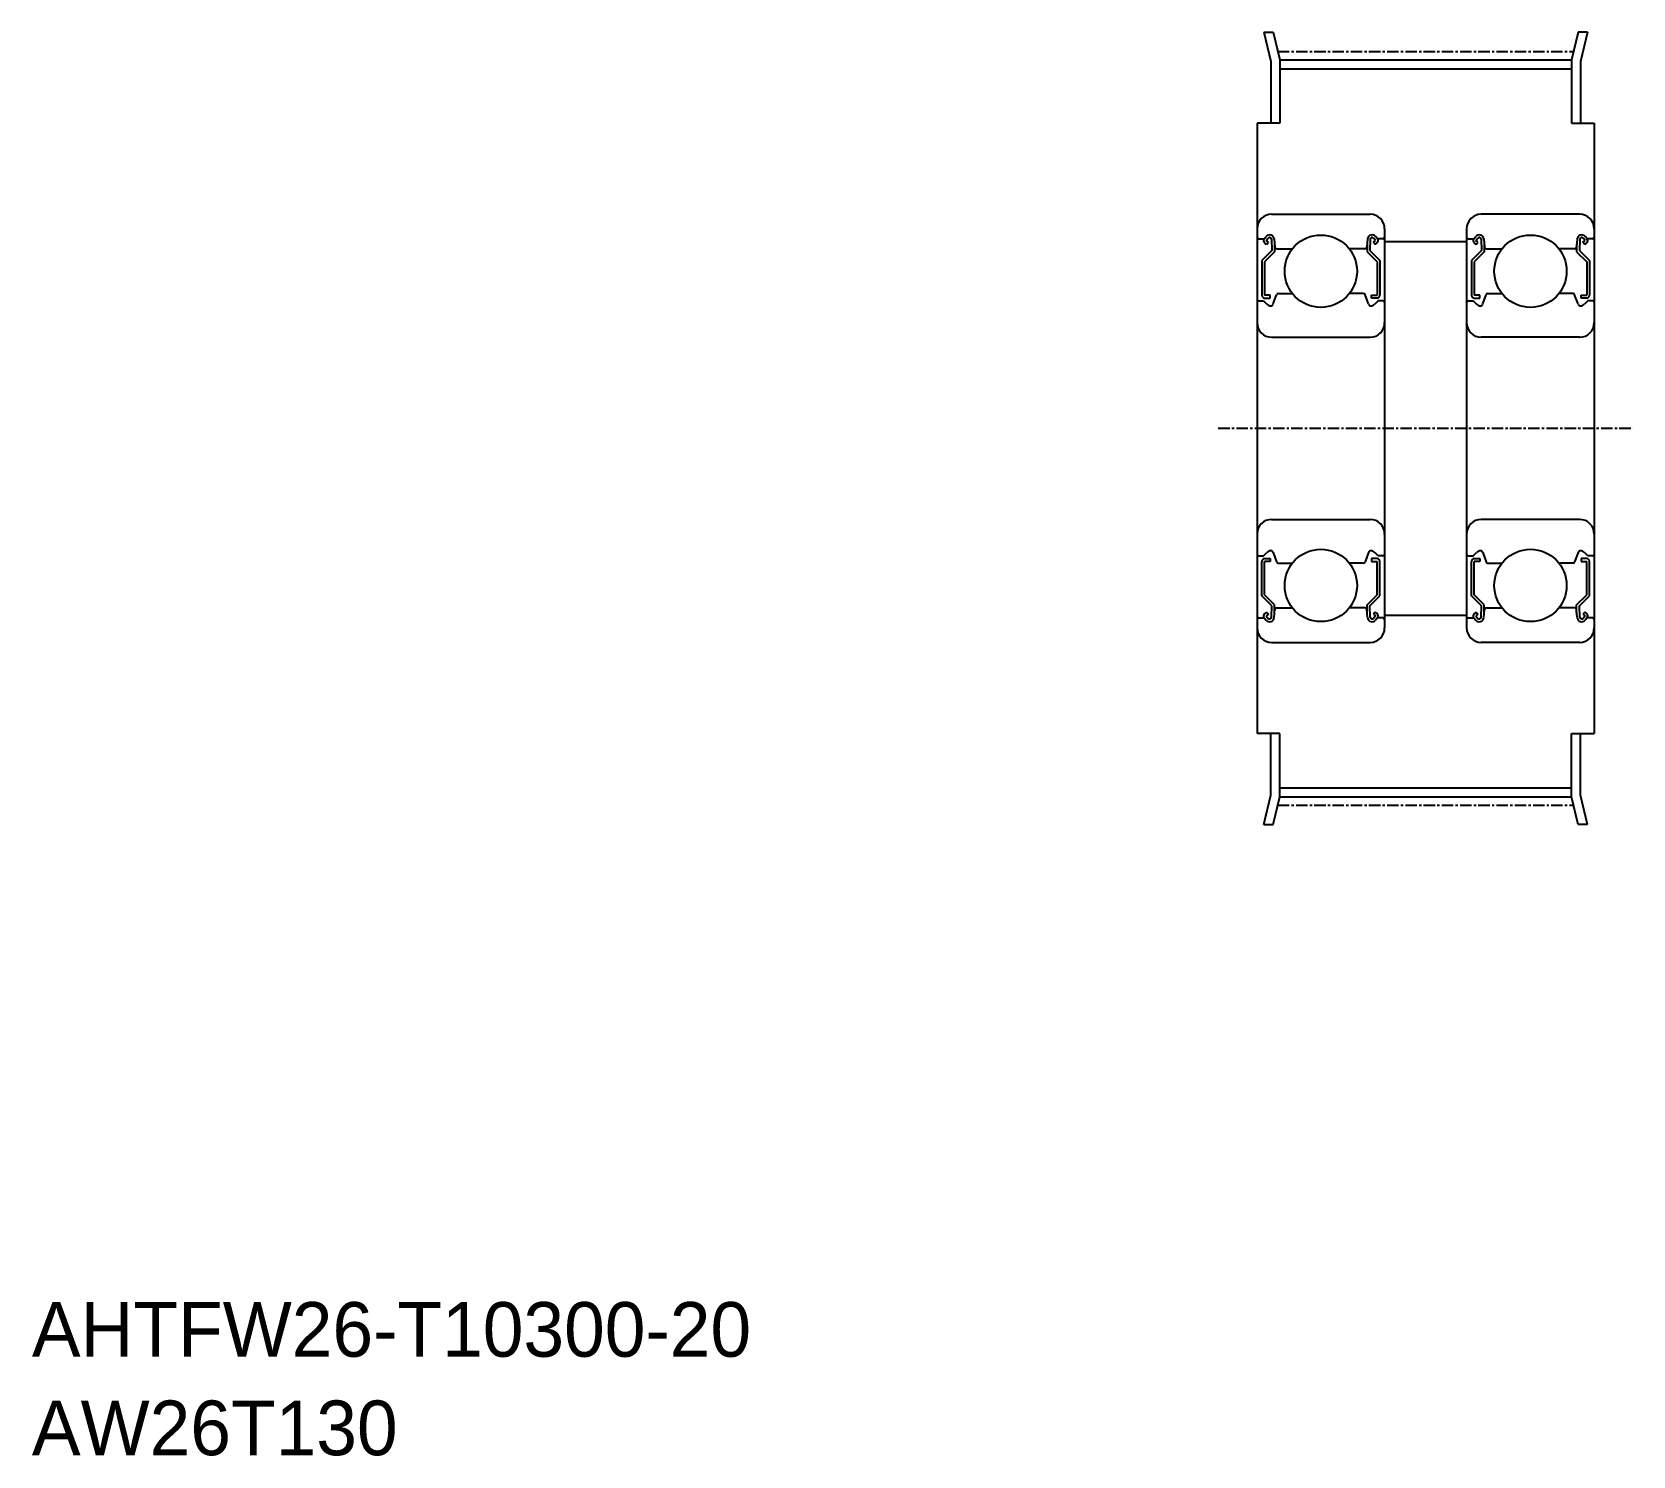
# Model space of a CAD drawing. Extents: x -286 to -110, y -61 to 95.
import ezdxf

# ---------------------------------------------------------------- set-up
doc = ezdxf.new("R2010")
doc.units = 0
doc.linetypes.add('CENTER', pattern=[2, 1.25, -0.25, 0.25, -0.25])
doc.layers.get('0').update_dxf_attribs({"linetype": 'CONTINUOUS'})
doc.layers.add('CENTER', color=1, linetype='CENTER')

msp = doc.modelspace()

# ---------------------------------------------------------------- linework, layer by layer
for p, q in [((-150.8, 95.41), (-150.05, 92.19)), ((-150.8, 95.41), (-149.77, 95.41)), ((-149.77, 95.41), (-149.05, 92.37)), ((-116.33, 95.41), (-117.05, 92.37)), ((-115.3, 95.41), (-116.33, 95.41)), ((-115.3, 95.41), (-116.05, 92.19)), ((-150.05, 92.19), (-150.05, 85.41)), ((-149.05, 92.37), (-149.05, 85.41)), ((-149.05, 92.36), (-117.05, 92.36)), ((-149.05, 91.37), (-117.05, 91.37)), ((-117.05, 92.37), (-117.05, 85.41)), ((-116.05, 92.19), (-116.05, 85.41)), ((-149.05, 85.41), (-151.55, 85.41)), ((-151.55, 85.41), (-151.55, 41.91)), ((-151.55, 85.41), (-151.55, 40.91)), ((-117.05, 85.41), (-114.55, 85.41)), ((-114.55, 85.41), (-114.55, 41.91)), ((-114.55, 85.41), (-114.55, 40.91)), ((-151.55, 73.81), (-151.55, 30.01)), ((-149.95, 75.41), (-139.15, 75.41)), ((-137.55, 73.81), (-137.55, 30.01)), ((-128.55, 73.81), (-128.55, 30.01)), ((-116.15, 75.41), (-126.95, 75.41)), ((-114.55, 73.81), (-114.55, 30.01)), ((-151.35, 72.71), (-150.77, 72.71)), ((-150.77, 72.71), (-150.55, 72.98)), ((-150.5, 72.1), (-150.73, 72.29)), ((-150.54, 72.52), (-150.32, 72.78)), ((-150.31, 72.33), (-150.54, 72.52)), ((-150.5, 72.1), (-150.31, 72.33)), ((-149.97, 72.66), (-149.92, 71.42)), ((-149.67, 72.7), (-149.59, 71.8)), ((-149.62, 72.14), (-149.62, 71.29)), ((-139.43, 72.7), (-139.51, 71.8)), ((-139.48, 72.14), (-139.48, 71.29)), ((-139.13, 72.66), (-139.18, 71.42)), ((-138.79, 72.33), (-138.56, 72.52)), ((-138.6, 72.1), (-138.79, 72.33)), ((-138.56, 72.52), (-138.78, 72.78)), ((-138.6, 72.1), (-138.37, 72.29)), ((-138.33, 72.71), (-138.55, 72.98)), ((-137.75, 72.71), (-138.33, 72.71)), ((-137.55, 72.41), (-128.55, 72.41)), ((-128.35, 72.71), (-127.77, 72.71)), ((-127.77, 72.71), (-127.55, 72.98)), ((-127.5, 72.1), (-127.73, 72.29)), ((-127.54, 72.52), (-127.32, 72.78)), ((-127.31, 72.33), (-127.54, 72.52)), ((-127.5, 72.1), (-127.31, 72.33)), ((-126.97, 72.66), (-126.92, 71.42)), ((-126.67, 72.7), (-126.59, 71.8)), ((-126.62, 72.14), (-126.62, 71.29)), ((-116.43, 72.7), (-116.51, 71.8)), ((-116.48, 72.14), (-116.48, 71.29)), ((-116.13, 72.66), (-116.18, 71.42)), ((-115.79, 72.33), (-115.56, 72.52)), ((-115.6, 72.1), (-115.79, 72.33)), ((-115.56, 72.52), (-115.78, 72.78)), ((-115.6, 72.1), (-115.37, 72.29)), ((-115.33, 72.71), (-115.55, 72.98)), ((-114.75, 72.71), (-115.33, 72.71)), ((-149.92, 71.42), (-151.02, 70.32)), ((-151.02, 70.32), (-151.02, 66.51)), ((-149.62, 71.29), (-150.72, 70.19)), ((-149.39, 71.61), (-147.67, 71.61)), ((-139.71, 71.61), (-141.43, 71.61)), ((-139.48, 71.29), (-138.38, 70.19)), ((-139.18, 71.42), (-138.08, 70.32)), ((-138.08, 70.32), (-138.08, 66.51)), ((-126.92, 71.42), (-128.02, 70.32)), ((-128.02, 70.32), (-128.02, 66.51)), ((-126.62, 71.29), (-127.72, 70.19)), ((-126.39, 71.61), (-124.67, 71.61)), ((-116.71, 71.61), (-118.43, 71.61)), ((-116.48, 71.29), (-115.38, 70.19)), ((-116.18, 71.42), (-115.08, 70.32)), ((-115.08, 70.32), (-115.08, 66.51)), ((-150.72, 70.19), (-150.72, 66.51)), ((-138.38, 70.19), (-138.38, 66.51)), ((-127.72, 70.19), (-127.72, 66.51)), ((-115.38, 70.19), (-115.38, 66.51)), ((-151.55, 66.91), (-151.55, 18.41)), ((-114.55, 66.91), (-114.55, 26.91)), ((-114.55, 66.91), (-114.55, 18.41)), ((-151.35, 65.91), (-150.85, 65.91)), ((-150.85, 65.91), (-150.48, 65.54)), ((-150.1, 66.51), (-150.72, 66.51)), ((-150.72, 66.21), (-150.1, 66.21)), ((-150.1, 66.21), (-150.1, 66.51)), ((-149.77, 65.56), (-149.4, 66.58)), ((-149.21, 66.71), (-147.67, 66.71)), ((-139.89, 66.71), (-141.43, 66.71)), ((-139.33, 65.56), (-139.7, 66.58)), ((-139, 66.21), (-139, 66.51)), ((-139, 66.51), (-138.38, 66.51)), ((-138.38, 66.21), (-139, 66.21)), ((-138.25, 65.91), (-138.62, 65.54)), ((-137.75, 65.91), (-138.25, 65.91)), ((-128.35, 65.91), (-127.85, 65.91)), ((-127.85, 65.91), (-127.48, 65.54)), ((-127.1, 66.51), (-127.72, 66.51)), ((-127.72, 66.21), (-127.1, 66.21)), ((-127.1, 66.21), (-127.1, 66.51)), ((-126.77, 65.56), (-126.4, 66.58)), ((-126.21, 66.71), (-124.67, 66.71)), ((-116.89, 66.71), (-118.43, 66.71)), ((-116.33, 65.56), (-116.7, 66.58)), ((-116, 66.51), (-115.38, 66.51)), ((-116, 66.21), (-116, 66.51)), ((-115.38, 66.21), (-116, 66.21)), ((-115.25, 65.91), (-115.62, 65.54)), ((-114.75, 65.91), (-115.25, 65.91)), ((-149.95, 61.91), (-139.15, 61.91)), ((-116.15, 61.91), (-126.95, 61.91)), ((-149.95, 41.91), (-139.15, 41.91)), ((-116.15, 41.91), (-126.95, 41.91)), ((-151.35, 37.91), (-150.85, 37.91)), ((-151.02, 33.51), (-151.02, 37.31)), ((-150.85, 37.91), (-150.48, 38.29)), ((-150.72, 37.61), (-150.1, 37.61)), ((-150.72, 33.63), (-150.72, 37.31)), ((-150.1, 37.31), (-150.72, 37.31)), ((-150.1, 37.61), (-150.1, 37.31)), ((-149.77, 38.27), (-149.4, 37.25)), ((-149.21, 37.11), (-147.67, 37.11)), ((-139.89, 37.11), (-141.43, 37.11)), ((-139.33, 38.27), (-139.7, 37.25)), ((-138.38, 37.61), (-139, 37.61)), ((-139, 37.61), (-139, 37.31)), ((-139, 37.31), (-138.38, 37.31)), ((-138.25, 37.91), (-138.62, 38.29)), ((-138.38, 33.63), (-138.38, 37.31)), ((-137.75, 37.91), (-138.25, 37.91)), ((-138.08, 33.51), (-138.08, 37.31)), ((-128.35, 37.91), (-127.85, 37.91)), ((-128.02, 33.51), (-128.02, 37.31)), ((-127.85, 37.91), (-127.48, 38.29)), ((-127.72, 37.61), (-127.1, 37.61)), ((-127.1, 37.31), (-127.72, 37.31)), ((-127.72, 33.63), (-127.72, 37.31)), ((-127.1, 37.61), (-127.1, 37.31)), ((-126.77, 38.27), (-126.4, 37.25)), ((-126.21, 37.11), (-124.67, 37.11)), ((-116.89, 37.11), (-118.43, 37.11)), ((-116.33, 38.27), (-116.7, 37.25)), ((-116, 37.61), (-116, 37.31)), ((-115.38, 37.61), (-116, 37.61)), ((-116, 37.31), (-115.38, 37.31)), ((-115.25, 37.91), (-115.62, 38.29)), ((-115.38, 33.63), (-115.38, 37.31)), ((-114.75, 37.91), (-115.25, 37.91)), ((-115.08, 33.51), (-115.08, 37.31)), ((-149.92, 32.41), (-151.02, 33.51)), ((-149.62, 32.53), (-150.72, 33.63)), ((-139.48, 32.53), (-138.38, 33.63)), ((-139.18, 32.41), (-138.08, 33.51)), ((-126.92, 32.41), (-128.02, 33.51)), ((-126.62, 32.53), (-127.72, 33.63)), ((-116.48, 32.53), (-115.38, 33.63)), ((-116.18, 32.41), (-115.08, 33.51)), ((-150.5, 31.73), (-150.73, 31.54)), ((-150.5, 31.73), (-150.31, 31.5)), ((-149.97, 31.17), (-149.92, 32.41)), ((-149.67, 31.13), (-149.59, 32.03)), ((-149.62, 31.69), (-149.62, 32.53)), ((-149.39, 32.21), (-147.67, 32.21)), ((-139.71, 32.21), (-141.43, 32.21)), ((-139.43, 31.13), (-139.51, 32.03)), ((-139.48, 31.69), (-139.48, 32.53)), ((-139.13, 31.17), (-139.18, 32.41)), ((-138.6, 31.73), (-138.79, 31.5)), ((-138.6, 31.73), (-138.37, 31.54)), ((-127.5, 31.73), (-127.73, 31.54)), ((-127.5, 31.73), (-127.31, 31.5)), ((-126.97, 31.17), (-126.92, 32.41)), ((-126.67, 31.13), (-126.59, 32.03)), ((-126.62, 31.69), (-126.62, 32.53)), ((-126.39, 32.21), (-124.67, 32.21)), ((-116.71, 32.21), (-118.43, 32.21)), ((-116.43, 31.13), (-116.51, 32.03)), ((-116.48, 31.69), (-116.48, 32.53)), ((-116.13, 31.17), (-116.18, 32.41)), ((-115.6, 31.73), (-115.79, 31.5)), ((-115.6, 31.73), (-115.37, 31.54)), ((-151.35, 31.11), (-150.77, 31.11)), ((-150.77, 31.11), (-150.55, 30.85)), ((-150.31, 31.5), (-150.54, 31.31)), ((-150.54, 31.31), (-150.32, 31.05)), ((-138.79, 31.5), (-138.56, 31.31)), ((-138.56, 31.31), (-138.78, 31.05)), ((-138.33, 31.11), (-138.55, 30.85)), ((-137.75, 31.11), (-138.33, 31.11)), ((-137.55, 31.41), (-128.55, 31.41)), ((-128.35, 31.11), (-127.77, 31.11)), ((-127.77, 31.11), (-127.55, 30.85)), ((-127.31, 31.5), (-127.54, 31.31)), ((-127.54, 31.31), (-127.32, 31.05)), ((-115.79, 31.5), (-115.56, 31.31)), ((-115.56, 31.31), (-115.78, 31.05)), ((-115.33, 31.11), (-115.55, 30.85)), ((-114.75, 31.11), (-115.33, 31.11)), ((-149.95, 28.41), (-139.15, 28.41)), ((-147.25, 28.41), (-147.25, 28.41)), ((-144.55, 28.41), (-144.55, 28.41)), ((-116.15, 28.41), (-126.95, 28.41)), ((-121.55, 28.41), (-121.55, 28.41)), ((-118.85, 28.41), (-118.85, 28.41)), ((-149.05, 18.41), (-151.55, 18.41)), ((-150.05, 11.64), (-150.05, 18.41)), ((-149.05, 11.46), (-149.05, 18.41)), ((-117.05, 11.46), (-117.05, 18.41)), ((-117.05, 18.41), (-114.55, 18.41)), ((-116.05, 11.64), (-116.05, 18.41)), ((-149.05, 12.46), (-117.05, 12.46)), ((-150.8, 8.41), (-150.05, 11.64)), ((-149.77, 8.41), (-149.05, 11.46)), ((-149.05, 11.46), (-117.05, 11.46)), ((-116.33, 8.41), (-117.05, 11.46)), ((-115.3, 8.41), (-116.05, 11.64)), ((-150.8, 8.41), (-149.77, 8.41)), ((-115.3, 8.41), (-116.33, 8.41))]:
    msp.add_line(p, q)
for centre in [(-144.55, 69.16), (-121.55, 69.16), (-144.55, 34.66), (-121.55, 34.66)]:
    msp.add_circle(centre, 3.97)
for centre, radius, start, end in [((-149.95, 73.81), 1.6, 90, 180), ((-139.15, 73.81), 1.6, 0, 90), ((-126.95, 73.81), 1.6, 90, 180), ((-116.15, 73.81), 1.6, 0, 90), ((-151.35, 72.91), 0.2, 180, 270), ((-150.54, 72.52), 0.3, 139.9098, 229.9963), ((-150.17, 72.65), 0.5, 4.987, 139.9098), ((-150.17, 72.65), 0.2, 2.3754, 139.9922), ((-138.93, 72.65), 0.5, 40.0902, 175.013), ((-138.93, 72.65), 0.2, 40.0078, 177.6246), ((-138.56, 72.52), 0.3, 310.0037, 40.0902), ((-137.75, 72.91), 0.2, 270, 0), ((-128.35, 72.91), 0.2, 180, 270), ((-127.54, 72.52), 0.3, 139.9098, 229.9963), ((-127.17, 72.65), 0.5, 4.987, 139.9098), ((-127.17, 72.65), 0.2, 2.3754, 139.9922), ((-115.93, 72.65), 0.5, 40.0902, 175.013), ((-115.93, 72.65), 0.2, 40.0078, 177.6246), ((-115.56, 72.52), 0.3, 310.0037, 40.0902), ((-114.75, 72.91), 0.2, 270, 0), ((-149.39, 71.81), 0.2, 184.987, 270), ((-139.71, 71.81), 0.2, 270, 355.013), ((-126.39, 71.81), 0.2, 184.987, 270), ((-116.71, 71.81), 0.2, 270, 355.013), ((-151.35, 65.71), 0.2, 90, 180), ((-150.72, 66.51), 0.3, 180, 270), ((-150.05, 65.96), 0.6, 225, 272.8048), ((-150.05, 65.66), 0.3, 265.5374, 340.0299), ((-149.21, 66.51), 0.2, 90, 160.0299), ((-139.89, 66.51), 0.2, 19.9701, 90), ((-139.05, 65.66), 0.3, 199.9701, 274.4626), ((-139.05, 65.96), 0.6, 267.1952, 315), ((-138.38, 66.51), 0.3, 270, 0), ((-137.75, 65.71), 0.2, 0, 90), ((-128.35, 65.71), 0.2, 90, 180), ((-127.72, 66.51), 0.3, 180, 270), ((-127.05, 65.96), 0.6, 225, 272.8048), ((-127.05, 65.66), 0.3, 265.5374, 340.0299), ((-126.21, 66.51), 0.2, 90, 160.0299), ((-116.89, 66.51), 0.2, 19.9701, 90), ((-116.05, 65.66), 0.3, 199.9701, 274.4626), ((-116.05, 65.96), 0.6, 267.1952, 315), ((-115.38, 66.51), 0.3, 270, 0), ((-114.75, 65.71), 0.2, 0, 90), ((-149.95, 63.51), 1.6, 180, 270), ((-139.15, 63.51), 1.6, 270, 0), ((-126.95, 63.51), 1.6, 180, 270), ((-116.15, 63.51), 1.6, 270, 0), ((-149.95, 40.31), 1.6, 90, 180), ((-139.15, 40.31), 1.6, 0, 90), ((-126.95, 40.31), 1.6, 90, 180), ((-116.15, 40.31), 1.6, 0, 90), ((-151.35, 38.11), 0.2, 180, 270), ((-150.72, 37.31), 0.3, 90, 180), ((-150.05, 37.86), 0.6, 87.1952, 135), ((-150.05, 38.16), 0.3, 19.9701, 94.4626), ((-149.21, 37.31), 0.2, 199.9701, 270), ((-139.89, 37.31), 0.2, 270, 340.0299), ((-139.05, 38.16), 0.3, 85.5374, 160.0299), ((-139.05, 37.86), 0.6, 45, 92.8048), ((-138.38, 37.31), 0.3, 0, 90), ((-137.75, 38.11), 0.2, 270, 0), ((-128.35, 38.11), 0.2, 180, 270), ((-127.72, 37.31), 0.3, 90, 180), ((-127.05, 37.86), 0.6, 87.1952, 135), ((-127.05, 38.16), 0.3, 19.9701, 94.4626), ((-126.21, 37.31), 0.2, 199.9701, 270), ((-116.89, 37.31), 0.2, 270, 340.0299), ((-116.05, 38.16), 0.3, 85.5374, 160.0299), ((-116.05, 37.86), 0.6, 45, 92.8048), ((-115.38, 37.31), 0.3, 0, 90), ((-114.75, 38.11), 0.2, 270, 0), ((-149.39, 32.01), 0.2, 90, 175.013), ((-139.71, 32.01), 0.2, 4.987, 90), ((-126.39, 32.01), 0.2, 90, 175.013), ((-116.71, 32.01), 0.2, 4.987, 90), ((-151.35, 30.91), 0.2, 90, 180), ((-149.95, 30.01), 1.6, 180, 270), ((-150.54, 31.31), 0.3, 130.0037, 220.0902), ((-150.17, 31.17), 0.5, 220.0902, 355.013), ((-150.17, 31.18), 0.2, 220.0078, 357.6246), ((-138.93, 31.17), 0.5, 184.987, 319.9098), ((-139.15, 30.01), 1.6, 270, 0), ((-138.93, 31.18), 0.2, 182.3754, 319.9922), ((-138.56, 31.31), 0.3, 319.9098, 49.9963), ((-137.75, 30.91), 0.2, 0, 90), ((-128.35, 30.91), 0.2, 90, 180), ((-126.95, 30.01), 1.6, 180, 270), ((-127.54, 31.31), 0.3, 130.0037, 220.0902), ((-127.17, 31.17), 0.5, 220.0902, 355.013), ((-127.17, 31.18), 0.2, 220.0078, 357.6246), ((-115.93, 31.17), 0.5, 184.987, 319.9098), ((-116.15, 30.01), 1.6, 270, 0), ((-115.93, 31.18), 0.2, 182.3754, 319.9922), ((-115.56, 31.31), 0.3, 319.9098, 49.9963), ((-114.75, 30.91), 0.2, 0, 90)]:
    msp.add_arc(centre, radius, start, end)
at = {"layer": 'CENTER', "color": 1, "linetype": 'CENTER'}
for p, q in [((-149.27, 93.29), (-116.83, 93.29)), ((-155.8, 51.91), (-110.3, 51.91)), ((-149.27, 10.53), (-116.83, 10.53))]:
    msp.add_line(p, q, dxfattribs=at)

# ---------------------------------------------------------------- texts
at = {"color": 7, "linetype": 'CONTINUOUS'}
for s, p in [('AHTFW26-T10300-20', (-285.99, -50)), ('AW26T130', (-285.99, -60.81))]:
    msp.add_text(s, height=6, dxfattribs=at).set_placement(p)

doc.saveas('drawing.dxf')
